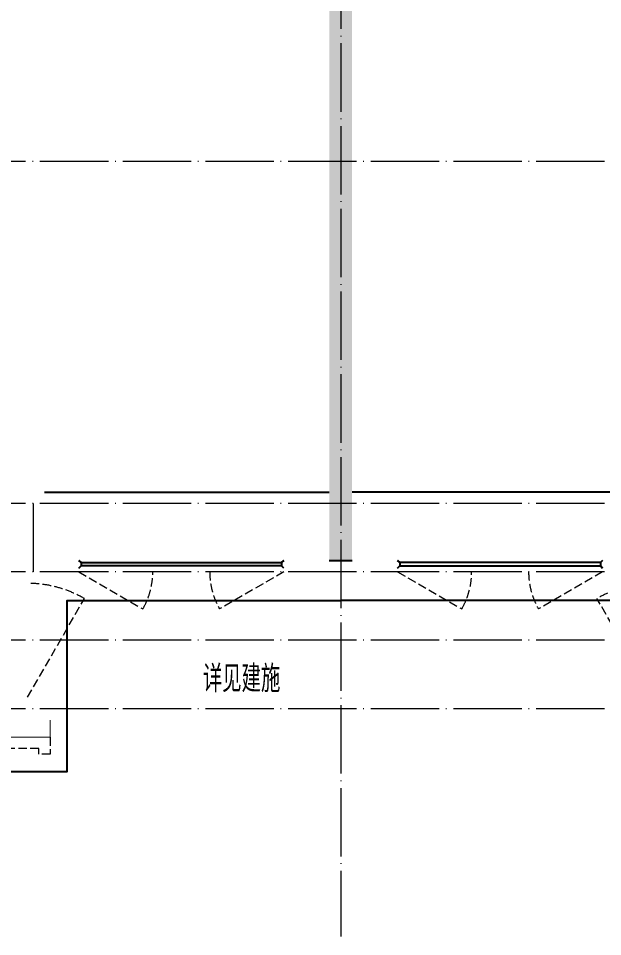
# Model space of a CAD drawing. Extents: x -518115 to 389031, y -231062 to 1628073.
# Drawn here: x 35487 to 40617, y 516240 to 524297 of the extents above; entities that cross this region are included whole.
import ezdxf

# ---------------------------------------------------------------- set-up
doc = ezdxf.new("R2010")
doc.units = 0
doc.header["$LTSCALE"] = 1000
doc.header["$MEASUREMENT"] = 0
doc.linetypes.add('DASH', pattern=[0.35, 0.25, -0.1])
doc.linetypes.add('DOTE', pattern=[2.42, 2, -0.2, 0.02, -0.2])
for name, color, linetype in [('3-栏杆1', 135, 'Continuous'), ('3.5方案汇报，与郭总、侯月琴确定户型_t8$0$2020.03.04 -1安徽标准化洋房户型(UA）_t8_t8$0$看线', 154, 'Continuous'), ('PUB_TEXT', 4, 'Continuous'), ('保温', 6, 'Continuous'), ('看线', 251, 'Continuous')]:
    doc.layers.add(name, color=color, linetype=linetype)
for name, color, linetype, lineweight in [('DOTE', 19, 'DOTE', 9), ('WINDOW', 144, 'Continuous', 15), ('平面-看线', 45, 'Continuous', 15)]:
    doc.layers.add(name, color=color, linetype=linetype, lineweight=lineweight)
doc.styles.add('_TCH_AXIS', font='COMPLEX', dxfattribs={"bigfont": 'GBCBIG'})
pattern_1 = [(45, (-445516.58, -596748.81), (0, 47.4157523), [100.584, -33.528]), (135, (-445492.87, -596725.102), (3e-15, 47.4157523), [100.584, -33.528])]

# ---------------------------------------------------------------- blocks, each defined once
blk = doc.blocks.new('GDGDGDSDA')
at = {"layer": 'DOTE', "linetype": 'DOTE', "ltscale": 0.3}
for p, q in [((444334.8, 376108.3), (444334.8, 359558.3)), ((471334.8, 366358.3), (417334.8, 366358.3)), ((471334.8, 363358.3), (417334.8, 363358.3)), ((441634.8, 363358.3), (441634.8, 362758.3)), ((471334.8, 362758.3), (417334.8, 362758.3)), ((471334.8, 362158.3), (417334.8, 362158.3)), ((471334.8, 361558.3), (417334.8, 361558.3))]:
    blk.add_line(p, q, dxfattribs=at)
blk = doc.blocks.new('A$C718F517F')
at = {"layer": '保温', "linetype": 'ByBlock', "ltscale": 10}
h = blk.add_hatch(dxfattribs=at)
h.set_pattern_fill('AR-HBONE', color=251, scale=55)
h.set_pattern_definition(pattern_1)
edge = h.paths.add_edge_path()
edge.add_line((200, 5100), (200.1, 7700))
edge.add_line((200.1, 7700), (0.1, 7700))
edge.add_line((0.1, 7700), (0, 5100))
edge.add_line((0, 5100), (200, 5100))
h = blk.add_hatch(dxfattribs=at)
h.set_pattern_fill('AR-HBONE', color=251, scale=55)
h.set_pattern_definition(pattern_1)
edge = h.paths.add_edge_path()
edge.add_line((900, 4900), (900, 5100))
edge.add_line((900, 5100), (-700, 5100))
edge.add_line((-700, 5100), (-700, 4900))
edge.add_line((-700, 4900), (900, 4900))
at = {"layer": '保温', "linetype": 'Continuous', "ltscale": 10}
h = blk.add_hatch(dxfattribs=at)
h.set_pattern_fill('HEX', color=251, scale=10, angle=90, style=0)
h.set_pattern_definition([(90, (-503782.47, -516048.461), (-16.49778, 1e-15), [9.525, -19.05]), (210, (-503782.47, -516048.461), (8.24889, -14.2874966), [9.525, -19.05]), (150, (-503782.47, -516038.936), (-8.24889, -14.2874966), [9.525, -19.05])])
h.paths.add_polyline_path([(0.1, 0), (200.1, 0), (200, 4900), (0, 4900)])
at = {"layer": '保温', "color": 251, "linetype": 'ByBlock', "ltscale": 10}
for p, q in [((0, 7700), (200, 7700)), ((0, 4900), (200, 4900)), ((0, 0), (200, 0))]:
    blk.add_line(p, q, dxfattribs=at)

msp = doc.modelspace()

# ---------------------------------------------------------------- linework, layer by layer
at = {"color": 30, "const_width": 8}
msp.add_lwpolyline([(35766.6, 518140.4), (35766.6, 517990.4), (34616.6, 517990.4), (34616.6, 518140.4)], dxfattribs=at)
at = {"layer": '3-栏杆1', "color": 5}
for p, q in [((36036.8, 519522.7), (36016.6, 519540.4)), ((36016.6, 519540.4), (36036.8, 519522.7)), ((36036.8, 519522.7), (36036.8, 519493.4)), ((36036.8, 519522.6), (37796.3, 519522.6)), ((37796.3, 519522.7), (37816.6, 519540.4)), ((37816.6, 519540.4), (37796.3, 519522.7)), ((37796.3, 519522.7), (37796.3, 519493.4)), ((38836.8, 519522.7), (38816.6, 519540.4)), ((38816.6, 519540.4), (38836.8, 519522.7)), ((38836.8, 519522.7), (38836.8, 519493.4)), ((40596.3, 519522.6), (38836.8, 519522.6)), ((40596.3, 519522.7), (40616.6, 519540.4)), ((40616.6, 519540.4), (40596.3, 519522.7)), ((40596.3, 519522.7), (40596.3, 519493.4)), ((36036.8, 519493.4), (36016.6, 519473.5)), ((36016.6, 519473.5), (36036.8, 519493.4)), ((37796.3, 519493.4), (36036.8, 519493.3)), ((37816.6, 519473.5), (37796.3, 519493.4)), ((38816.6, 519473.5), (38836.8, 519493.4)), ((38836.8, 519493.4), (40596.3, 519493.3)), ((40596.3, 519493.4), (40616.6, 519473.5)), ((40616.6, 519473.5), (40596.3, 519493.4))]:
    msp.add_line(p, q, dxfattribs=at)
at = {"layer": '3.5方案汇报，与郭总、侯月琴确定户型_t8$0$2020.03.04 -1安徽标准化洋房户型(UA）_t8_t8$0$看线', "ltscale": 10}
for p, q in [((35716.6, 520140.4), (38216.6, 520140.4)), ((40916.6, 520140.4), (38416.6, 520140.4))]:
    msp.add_line(p, q, dxfattribs=at)
at = {"layer": 'WINDOW', "color": 250, "linetype": 'DASH', "ltscale": 0.3}
for points in [[(36016.6, 519440.4), (36579.7, 519115.8, 0.131485), (36666.6, 519440.4)], [(37816.6, 519440.4), (37253.4, 519115.8, -0.131485), (37166.6, 519440.4)], [(38816.6, 519440.4), (39379.7, 519115.8, 0.131485), (39466.6, 519440.4)], [(40616.6, 519440.4), (40053.4, 519115.8, -0.131485), (39966.6, 519440.4)], [(35566.6, 518340.4), (36066.6, 519206.5, 0.131652), (35566.6, 519340.4)], [(41066.6, 518340.4), (40566.6, 519206.5, -0.131652), (41066.6, 519340.4)]]:
    msp.add_lwpolyline(points, format="xyb", dxfattribs=at)
at = {"layer": '平面-看线', "linetype": 'DASH', "ltscale": 0.3}
msp.add_lwpolyline([(35766.6, 517990.4), (35766.6, 517840.4), (35666.6, 517840.4), (35666.6, 517890.4), (34616.6, 517890.4), (34616.6, 517990.4)], dxfattribs=at)
at = {"layer": '看线', "color": 201}
for points in [[(15716.6, 519190.4), (15716.6, 517690.4), (35916.6, 517690.4), (35916.6, 519190.4), (38316.6, 519190.4)], [(60916.6, 519190.4), (60916.6, 517690.4), (40716.6, 517690.4), (40716.6, 519190.4), (38316.6, 519190.4)]]:
    msp.add_lwpolyline(points, dxfattribs=at)

# ---------------------------------------------------------------- block references
for name, p in [('GDGDGDSDA', (-406018.2, 156682.1)), ('A$C718F517F', (38216.6, 519540.4))]:
    msp.add_blockref(name, p)

# ---------------------------------------------------------------- texts
at = {"layer": 'PUB_TEXT', "style": '_TCH_AXIS'}
msp.add_text('详见建施', height=236.31, dxfattribs=at).set_placement((37106.2, 518385.1))

doc.saveas('drawing.dxf')
